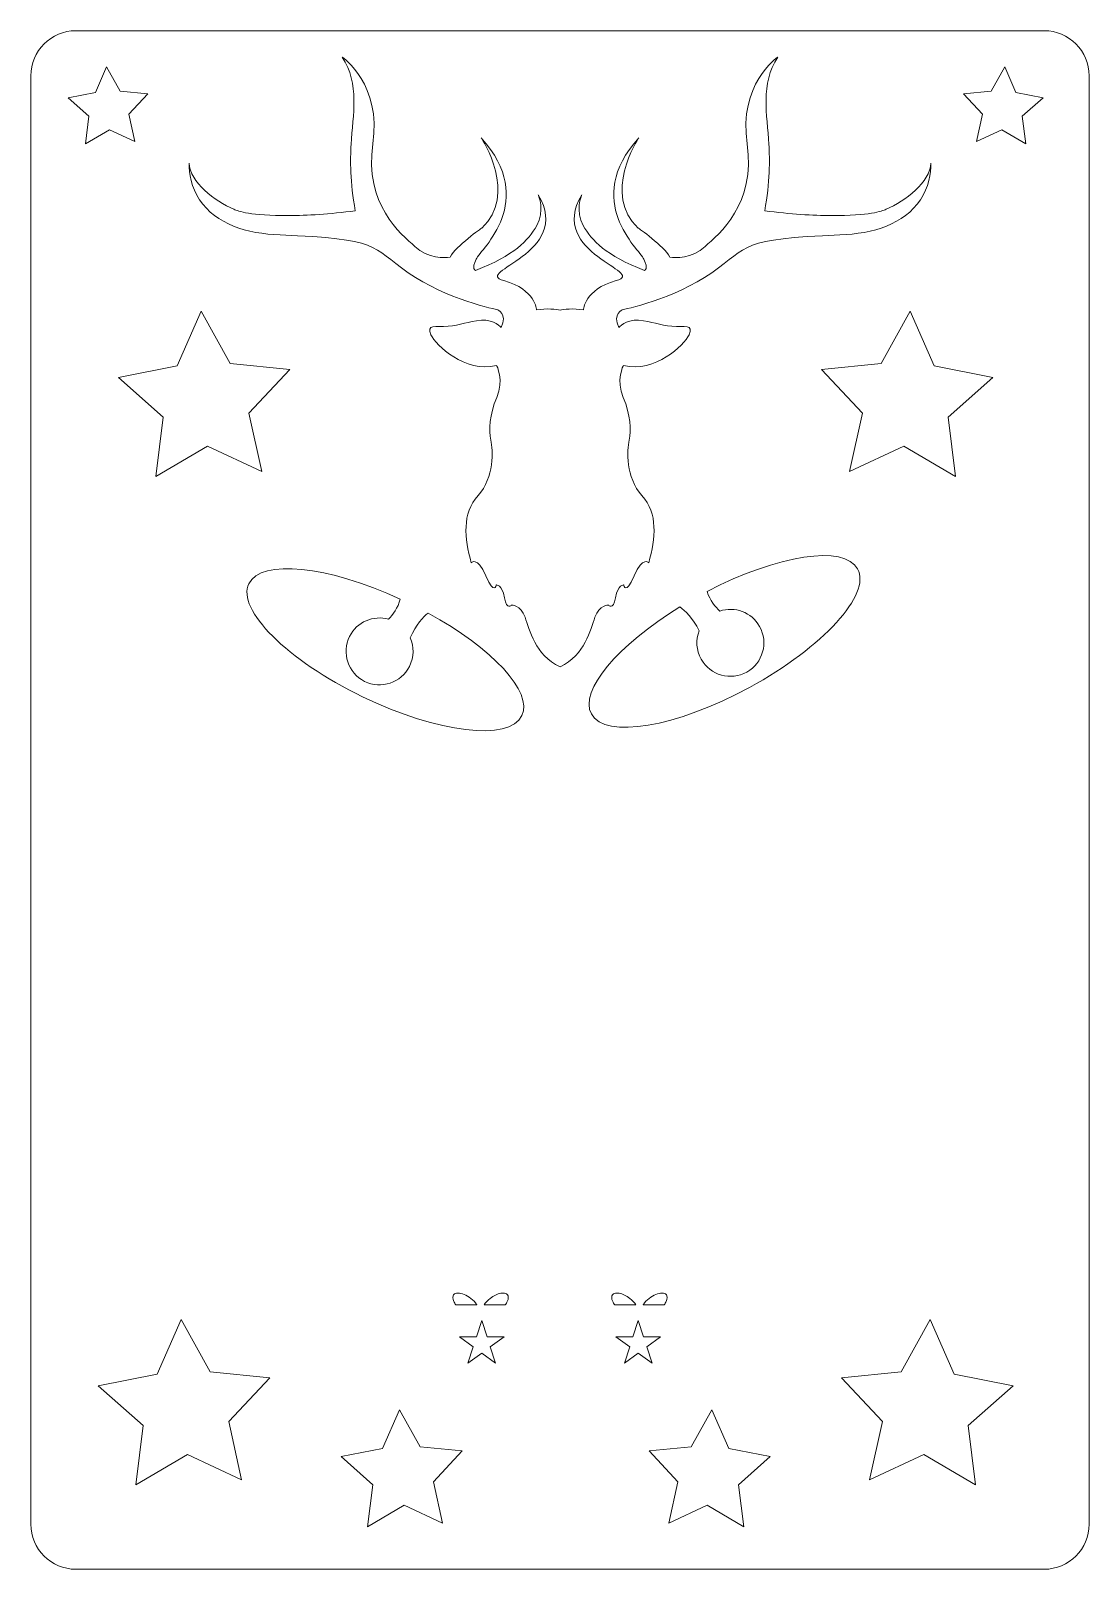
# Model space of a CAD drawing. Header units: centimetres. Extents: x 0.6 to 13.4, y -19.3 to -0.7.
import ezdxf

# ---------------------------------------------------------------- set-up
doc = ezdxf.new("R2010")
doc.units = ezdxf.units.CM
doc.header["$MEASUREMENT"] = 0
doc.layers.add('Layer 1', color=7, linetype='Continuous')

# ---------------------------------------------------------------- blocks, each defined once
blk = doc.blocks.new('block 3')
at = {"layer": 'Layer 1', "lineweight": 0}
for points in [[(1.019, -1.487), (1.35, -1.423), (1.486, -1.114), (1.649, -1.409), (1.985, -1.442), (1.754, -1.689), (1.827, -2.019), (1.521, -1.876), (1.23, -2.046), (1.271, -1.711), (1.019, -1.487)], [(12.593, -1.711), (12.635, -2.046), (12.344, -1.876), (12.038, -2.019), (12.11, -1.689), (11.88, -1.442), (12.216, -1.409), (12.379, -1.114), (12.514, -1.423), (12.846, -1.487), (12.593, -1.711)], [(2.633, -4.076), (2.985, -4.712), (3.708, -4.783), (3.212, -5.314), (3.368, -6.024), (2.709, -5.716), (2.082, -6.083), (2.172, -5.362), (1.628, -4.88), (2.342, -4.742), (2.633, -4.076)], [(11.782, -6.083), (11.155, -5.716), (10.497, -6.024), (10.653, -5.314), (10.157, -4.783), (10.88, -4.712), (11.231, -4.076), (11.523, -4.742), (12.236, -4.88), (11.693, -5.362), (11.782, -6.083)], [(3.123, -18.257), (2.465, -17.949), (1.838, -18.316), (1.928, -17.595), (1.384, -17.113), (2.098, -16.975), (2.389, -16.309), (2.74, -16.945), (3.464, -17.016), (2.967, -17.547), (3.123, -18.257)], [(6.203, -16.838), (6.036, -16.717), (5.869, -16.838), (5.933, -16.642), (5.766, -16.52), (5.972, -16.52), (6.036, -16.324), (6.1, -16.52), (6.306, -16.52), (6.139, -16.642), (6.203, -16.838)], [(7.767, -16.838), (7.831, -16.642), (7.664, -16.52), (7.87, -16.52), (7.934, -16.324), (7.998, -16.52), (8.204, -16.52), (8.037, -16.642), (8.101, -16.838), (7.934, -16.717), (7.767, -16.838)], [(12.026, -18.316), (11.399, -17.949), (10.741, -18.257), (10.897, -17.547), (10.401, -17.016), (11.124, -16.945), (11.476, -16.309), (11.767, -16.975), (12.48, -17.113), (11.937, -17.595), (12.026, -18.316)], [(5.559, -18.782), (5.093, -18.564), (4.65, -18.824), (4.713, -18.314), (4.329, -17.973), (4.833, -17.875), (5.039, -17.404), (5.288, -17.854), (5.8, -17.904), (5.449, -18.28), (5.559, -18.782)], [(9.215, -18.824), (8.771, -18.564), (8.306, -18.782), (8.416, -18.28), (8.065, -17.904), (8.576, -17.854), (8.825, -17.404), (9.031, -17.875), (9.536, -17.973), (9.152, -18.314), (9.215, -18.824)]]:
    blk.add_lwpolyline(points, dxfattribs=at)
for points, knots in [([(12.857, -0.675), (12.857, -0.675), (1.113, -0.675), (1.113, -0.675), (0.811, -0.675), (0.566, -0.921), (0.566, -1.222), (0.566, -1.222), (0.566, -18.793), (0.566, -18.793), (0.566, -19.094), (0.811, -19.34), (1.113, -19.34), (1.113, -19.34), (12.857, -19.34), (12.857, -19.34), (13.159, -19.34), (13.404, -19.094), (13.404, -18.793), (13.404, -18.793), (13.404, -1.222), (13.404, -1.222), (13.404, -0.921), (13.159, -0.675), (12.857, -0.675)], [0, 0, 0, 0, 1, 1, 1, 2, 2, 2, 3, 3, 3, 4, 4, 4, 5, 5, 5, 6, 6, 6, 7, 7, 7, 8, 8, 8, 8]), ([(3.029, -2.841), (3.085, -2.865), (3.227, -2.92), (3.695, -2.917), (3.915, -2.916), (4.188, -2.903), (4.502, -2.858), (4.439, -2.514), (4.439, -2.239), (4.451, -2.052), (4.473, -1.692), (4.558, -1.322), (4.343, -0.995), (4.343, -0.994), (4.343, -0.994), (4.343, -0.994), (4.354, -1.002), (4.822, -1.331), (4.715, -2.047), (4.607, -2.773), (5.06, -3.146), (5.224, -3.292), (5.388, -3.438), (5.587, -3.435), (5.652, -3.421), (5.722, -3.286), (6.036, -3.069), (6.036, -3.069), (6.477, -2.666), (6.039, -1.988), (6.03, -1.974), (6.72, -2.744), (6.028, -3.322), (5.968, -3.445), (5.907, -3.567), (5.96, -3.582), (5.96, -3.582), (6.429, -3.402), (6.601, -3.22), (6.703, -3.039), (6.802, -2.862), (6.725, -2.673), (6.722, -2.664), (7.15, -3.385), (5.915, -3.598), (6.303, -3.706), (6.692, -3.814), (6.701, -4.062), (6.701, -4.062), (6.82, -4.038), (6.949, -4.057), (6.985, -4.063), (7.021, -4.057), (7.15, -4.038), (7.269, -4.062), (7.269, -4.062), (7.278, -3.814), (7.667, -3.706), (8.055, -3.598), (6.82, -3.385), (7.248, -2.664), (7.245, -2.673), (7.168, -2.862), (7.267, -3.039), (7.369, -3.22), (7.541, -3.402), (8.01, -3.582), (8.01, -3.582), (8.063, -3.567), (8.002, -3.445), (7.942, -3.322), (7.25, -2.744), (7.94, -1.974), (7.931, -1.988), (7.493, -2.666), (7.934, -3.069), (7.934, -3.069), (8.248, -3.286), (8.318, -3.421), (8.383, -3.435), (8.582, -3.438), (8.746, -3.292), (8.91, -3.146), (9.363, -2.773), (9.255, -2.047), (9.148, -1.331), (9.616, -1.002), (9.627, -0.994), (9.627, -0.994), (9.627, -0.994), (9.627, -0.995), (9.412, -1.322), (9.497, -1.692), (9.519, -2.052), (9.531, -2.239), (9.531, -2.514), (9.468, -2.858), (9.782, -2.903), (10.055, -2.916), (10.275, -2.917), (10.743, -2.92), (10.885, -2.865), (10.941, -2.841), (11.179, -2.74), (11.471, -2.512), (11.485, -2.281), (11.484, -2.404), (11.46, -2.573), (11.357, -2.727), (11.158, -3.022), (10.784, -3.137), (10.381, -3.152), (9.167, -3.199), (9.286, -3.288), (8.827, -3.61), (8.369, -3.933), (7.745, -4.06), (7.745, -4.06), (7.745, -4.06), (7.619, -4.104), (7.697, -4.277), (7.697, -4.277), (7.779, -4.176), (7.939, -4.187), (8.1, -4.199), (8.192, -4.25), (8.343, -4.261), (8.494, -4.272), (8.614, -4.233), (8.55, -4.363), (8.486, -4.494), (8.143, -4.828), (7.754, -4.735), (7.754, -4.735), (7.66, -4.915), (7.752, -5.125), (7.843, -5.335), (7.849, -5.522), (7.823, -5.643), (7.798, -5.764), (7.781, -6.093), (7.979, -6.314), (8.176, -6.534), (8.144, -6.827), (8.061, -7.131), (8.061, -7.131), (7.991, -7.042), (7.885, -7.288), (7.779, -7.534), (7.76, -7.398), (7.76, -7.398), (7.76, -7.398), (7.686, -7.392), (7.658, -7.553), (7.631, -7.714), (7.573, -7.642), (7.573, -7.642), (7.573, -7.642), (7.463, -7.64), (7.408, -7.791), (7.354, -7.938), (7.29, -8.252), (6.985, -8.39), (6.68, -8.252), (6.616, -7.938), (6.562, -7.791), (6.507, -7.64), (6.397, -7.642), (6.397, -7.642), (6.397, -7.642), (6.339, -7.714), (6.312, -7.553), (6.284, -7.392), (6.21, -7.398), (6.21, -7.398), (6.21, -7.398), (6.191, -7.534), (6.085, -7.288), (5.979, -7.042), (5.909, -7.131), (5.909, -7.131), (5.826, -6.827), (5.794, -6.534), (5.991, -6.314), (6.189, -6.093), (6.172, -5.764), (6.147, -5.643), (6.121, -5.522), (6.127, -5.335), (6.218, -5.125), (6.31, -4.915), (6.216, -4.735), (6.216, -4.735), (5.827, -4.828), (5.484, -4.494), (5.42, -4.363), (5.356, -4.233), (5.476, -4.272), (5.627, -4.261), (5.778, -4.25), (5.87, -4.199), (6.031, -4.187), (6.191, -4.176), (6.273, -4.277), (6.273, -4.277), (6.351, -4.104), (6.225, -4.06), (6.225, -4.06), (6.225, -4.06), (5.601, -3.933), (5.143, -3.61), (4.684, -3.288), (4.803, -3.199), (3.589, -3.152), (3.186, -3.137), (2.812, -3.022), (2.613, -2.727), (2.51, -2.573), (2.486, -2.404), (2.485, -2.281), (2.499, -2.512), (2.791, -2.74), (3.029, -2.841)], [0, 0, 0, 0, 1, 1, 1, 2, 2, 2, 3, 3, 3, 4, 4, 4, 5, 5, 5, 6, 6, 6, 7, 7, 7, 8, 8, 8, 9, 9, 9, 10, 10, 10, 11, 11, 11, 12, 12, 12, 13, 13, 13, 14, 14, 14, 15, 15, 15, 16, 16, 16, 17, 17, 17, 18, 18, 18, 19, 19, 19, 20, 20, 20, 21, 21, 21, 22, 22, 22, 23, 23, 23, 24, 24, 24, 25, 25, 25, 26, 26, 26, 27, 27, 27, 28, 28, 28, 29, 29, 29, 30, 30, 30, 31, 31, 31, 32, 32, 32, 33, 33, 33, 34, 34, 34, 35, 35, 35, 36, 36, 36, 37, 37, 37, 38, 38, 38, 39, 39, 39, 40, 40, 40, 41, 41, 41, 42, 42, 42, 43, 43, 43, 44, 44, 44, 45, 45, 45, 46, 46, 46, 47, 47, 47, 48, 48, 48, 49, 49, 49, 50, 50, 50, 51, 51, 51, 52, 52, 52, 53, 53, 53, 54, 54, 54, 55, 55, 55, 56, 56, 56, 57, 57, 57, 58, 58, 58, 59, 59, 59, 60, 60, 60, 61, 61, 61, 62, 62, 62, 63, 63, 63, 64, 64, 64, 65, 65, 65, 66, 66, 66, 67, 67, 67, 68, 68, 68, 69, 69, 69, 70, 70, 70, 71, 71, 71, 72, 72, 72, 73, 73, 73, 74, 74, 74, 74]), ([(4.614, -8.568), (4.815, -8.668), (5.059, -8.586), (5.159, -8.386), (5.215, -8.273), (5.215, -8.147), (5.167, -8.04), (5.236, -7.879), (5.328, -7.786), (5.386, -7.739), (6.164, -8.165), (6.661, -8.698), (6.522, -8.984), (6.37, -9.3), (5.505, -9.197), (4.59, -8.755), (3.676, -8.313), (3.058, -7.699), (3.211, -7.383), (3.358, -7.079), (4.17, -7.165), (5.048, -7.569), (5.018, -7.678), (4.955, -7.762), (4.906, -7.814), (4.722, -7.762), (4.522, -7.846), (4.433, -8.023), (4.333, -8.223), (4.414, -8.467), (4.614, -8.568)], [0, 0, 0, 0, 1, 1, 1, 2, 2, 2, 3, 3, 3, 4, 4, 4, 5, 5, 5, 6, 6, 6, 7, 7, 7, 8, 8, 8, 9, 9, 9, 10, 10, 10, 10]), ([(8.698, -8.3), (8.808, -8.495), (9.055, -8.565), (9.251, -8.455), (9.446, -8.345), (9.516, -8.098), (9.406, -7.902), (9.309, -7.729), (9.104, -7.655), (8.923, -7.716), (8.871, -7.667), (8.804, -7.587), (8.769, -7.478), (9.627, -7.032), (10.433, -6.907), (10.595, -7.204), (10.763, -7.512), (10.176, -8.155), (9.284, -8.641), (8.392, -9.127), (7.533, -9.271), (7.366, -8.964), (7.213, -8.685), (7.684, -8.129), (8.44, -7.665), (8.5, -7.709), (8.596, -7.798), (8.673, -7.955), (8.631, -8.064), (8.636, -8.19), (8.698, -8.3)], [0, 0, 0, 0, 1, 1, 1, 2, 2, 2, 3, 3, 3, 4, 4, 4, 5, 5, 5, 6, 6, 6, 7, 7, 7, 8, 8, 8, 9, 9, 9, 10, 10, 10, 10]), ([(5.695, -16.009), (5.705, -15.996), (5.724, -15.99), (5.749, -15.99), (5.79, -15.99), (5.848, -16.01), (5.904, -16.054), (5.932, -16.076), (5.956, -16.102), (5.974, -16.128), (5.975, -16.129), (5.975, -16.13), (5.976, -16.131), (5.975, -16.132), (5.975, -16.133), (5.975, -16.134), (5.975, -16.134), (5.722, -16.134), (5.722, -16.134), (5.712, -16.119), (5.703, -16.105), (5.696, -16.09), (5.682, -16.056), (5.682, -16.027), (5.695, -16.009)], [0, 0, 0, 0, 1, 1, 1, 2, 2, 2, 3, 3, 3, 4, 4, 4, 5, 5, 5, 6, 6, 6, 7, 7, 7, 8, 8, 8, 8]), ([(6.346, -16.09), (6.34, -16.105), (6.331, -16.119), (6.32, -16.134), (6.32, -16.134), (6.064, -16.134), (6.064, -16.134), (6.082, -16.106), (6.108, -16.078), (6.139, -16.054), (6.181, -16.021), (6.227, -15.998), (6.269, -15.992), (6.278, -15.99), (6.286, -15.989), (6.294, -15.989), (6.318, -15.989), (6.337, -15.996), (6.347, -16.009), (6.361, -16.027), (6.361, -16.056), (6.346, -16.09)], [0, 0, 0, 0, 1, 1, 1, 2, 2, 2, 3, 3, 3, 4, 4, 4, 5, 5, 5, 6, 6, 6, 7, 7, 7, 7]), ([(7.624, -16.09), (7.609, -16.056), (7.609, -16.027), (7.623, -16.009), (7.633, -15.996), (7.652, -15.989), (7.676, -15.989), (7.684, -15.989), (7.692, -15.99), (7.701, -15.992), (7.743, -15.998), (7.789, -16.021), (7.831, -16.054), (7.862, -16.078), (7.888, -16.106), (7.906, -16.134), (7.906, -16.134), (7.65, -16.134), (7.65, -16.134), (7.639, -16.119), (7.63, -16.105), (7.624, -16.09)], [0, 0, 0, 0, 1, 1, 1, 2, 2, 2, 3, 3, 3, 4, 4, 4, 5, 5, 5, 6, 6, 6, 7, 7, 7, 7]), ([(7.994, -16.131), (7.995, -16.13), (7.995, -16.129), (7.996, -16.128), (8.014, -16.102), (8.038, -16.076), (8.066, -16.054), (8.122, -16.01), (8.18, -15.99), (8.221, -15.99), (8.246, -15.99), (8.265, -15.996), (8.275, -16.009), (8.288, -16.027), (8.288, -16.056), (8.274, -16.09), (8.267, -16.105), (8.258, -16.119), (8.248, -16.134), (8.248, -16.134), (7.995, -16.134), (7.995, -16.134), (7.995, -16.133), (7.995, -16.132), (7.994, -16.131)], [0, 0, 0, 0, 1, 1, 1, 2, 2, 2, 3, 3, 3, 4, 4, 4, 5, 5, 5, 6, 6, 6, 7, 7, 7, 8, 8, 8, 8])]:
    blk.add_open_spline(points, degree=3, knots=knots, dxfattribs=at)
blk = doc.blocks.new('block 2')
at = {"layer": 'Layer 1'}
blk.add_blockref('block 3', (0, 0), dxfattribs=at)

msp = doc.modelspace()

# ---------------------------------------------------------------- block references
at = {"layer": 'Layer 1'}
msp.add_blockref('block 2', (0, 0), dxfattribs=at)

doc.saveas('drawing.dxf')
